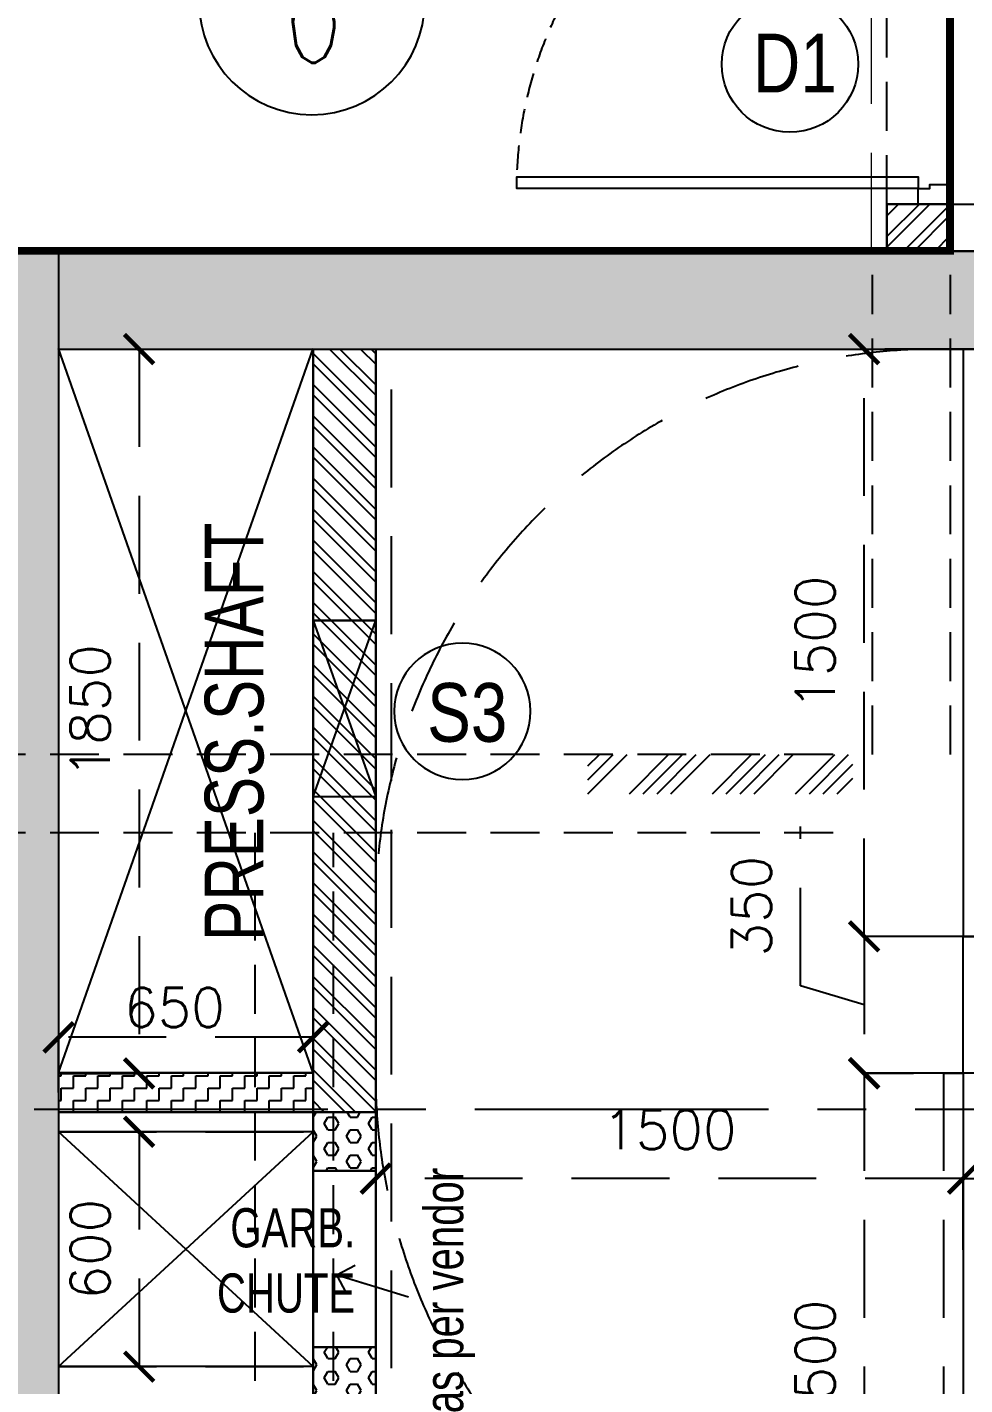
# Model space of a CAD drawing. Header units: millimetres. Extents: x 1135099 to 1230264, y -5736945 to -5695799.
# Drawn here: x 1196851 to 1199245, y -5718270 to -5714802 of the extents above; entities that cross this region are included whole.
import ezdxf
from ezdxf.enums import TextEntityAlignment as Align

# ---------------------------------------------------------------- set-up
doc = ezdxf.new("R2010")
doc.units = ezdxf.units.MM
doc.header["$LTSCALE"] = 1000
doc.header["$MEASUREMENT"] = 0
for name, pattern in [('$0$( Hidden )', [0.375, 0.25, -0.125]), ('3BHK-A$0$$1$HIDDEN', [0.375, 0.25, -0.125]), ('3BHK-A$0$AUDIT_D_120904163729-0', [0]), ('3BHK-A$0$HIDDEN', [0.375, 0.25, -0.125]), ('AUDIT_D_120904163729-0', [0]), ('T8 - TYPICAL FLOOR CORE$0$AUDIT_D_120904163729-0', [0]), ('T8 - TYPICAL FLOOR CORE$0$DASHED2', [0.375, 0.25, -0.125]), ('T8 - TYPICAL FLOOR CORE$0$HIDDEN', [0.375, 0.25, -0.125]), ('T8 - TYPICAL FLOOR CORE$0$T8 - TYPICAL FLOOR CORE$0$T10-TYPICAL FLOOR CORE$0$HIDDEN', [0.375, 0.25, -0.125]), ('T8(T9 IS SIMILAR) - DIMENSION & TEXTING$0$HIDDEN', [0.375, 0.25, -0.125]), ('T8(T9 IS SIMILAR)$0$$0$HIDDEN', [0.375, 0.25, -0.125]), ('T8(T9 IS SIMILAR)$0$HIDDEN', [0.375, 0.25, -0.125]), ('T8_REFUGE COLUMNS$0$CENTER2', [1.125, 0.75, -0.125, 0.125, -0.125])]:
    doc.linetypes.add(name, pattern=pattern)
doc.layers.get('0').update_dxf_attribs({"linetype": 'AUDIT_D_120904163729-0'})
for name, color, linetype in [('$0$a-beam 2', 50, 'Continuous'), ('3BHK-A$0$$0$A-DOOR-FULL', 2, 'Continuous'), ('3BHK-A$0$A-HATCH -160', 251, '3BHK-A$0$AUDIT_D_120904163729-0'), ('3BHK-A$0$CUT-OUT', 49, 'Continuous'), ('T8 - TYPICAL FLOOR CORE$0$A-DIMENSIONS', 2, 'T8 - TYPICAL FLOOR CORE$0$HIDDEN'), ('T8 - TYPICAL FLOOR CORE$0$A-FINISHED STAIRS', 1, 'Continuous'), ('T8 - TYPICAL FLOOR CORE$0$A-FLAT NOS.', 7, 'Continuous'), ('T8 - TYPICAL FLOOR CORE$0$A-HATCH -160', 251, 'T8 - TYPICAL FLOOR CORE$0$AUDIT_D_120904163729-0'), ('T8 - TYPICAL FLOOR CORE$0$A-RSP DOOR NO', 4, 'Continuous'), ('T8 - TYPICAL FLOOR CORE$0$A-UNFINISHED STAIRS', 30, 'T8 - TYPICAL FLOOR CORE$0$DASHED2'), ('T8 - TYPICAL FLOOR CORE$0$a-window-no', 125, 'Continuous'), ('T8 - TYPICAL FLOOR CORE$0$A_rail', 253, 'Continuous'), ('T8 - TYPICAL FLOOR CORE$0$HATCH', 8, 'Continuous'), ('T8 - TYPICAL FLOOR CORE$0$STRUC DIM', 30, 'Continuous'), ('T8 - TYPICAL FLOOR CORE$0$T8 - TYPICAL FLOOR CORE$0$CUT-OUT', 49, 'Continuous'), ('T8 - TYPICAL FLOOR CORE$0$T8 - TYPICAL FLOOR CORE$0$T10-TYPICAL FLOOR CORE$0$A-SLAB SUNK-AC LEDGES', 251, 'T8 - TYPICAL FLOOR CORE$0$T8 - TYPICAL FLOOR CORE$0$T10-TYPICAL FLOOR CORE$0$HIDDEN'), ('T8(T9 IS SIMILAR) - DIMENSION & TEXTING$0$A-DIMENSIONS', 2, 'T8(T9 IS SIMILAR) - DIMENSION & TEXTING$0$HIDDEN'), ('T8(T9 IS SIMILAR) - DIMENSION & TEXTING$1$a-window-no', 125, 'Continuous'), ('T8(T9 IS SIMILAR)$0$S-BEAM', 20, 'T8(T9 IS SIMILAR)$0$$0$HIDDEN'), ('T8_REFUGE COLUMNS$0$A-CENTERLINE', 193, 'T8_REFUGE COLUMNS$0$CENTER2'), ('T8_REFUGE COLUMNS$1$A-RCC COLS', 3, 'Continuous'), ('T8_TYPICAL COLUMNS$0$A-RCC COLS', 3, 'Continuous')]:
    doc.layers.add(name, color=color, linetype=linetype)
for name, color, linetype, lineweight in [('3BHK-A$0$$1$A-WALL- 160', 6, 'Continuous', 30), ('T8 - TYPICAL FLOOR CORE$0$T8 - TYPICAL FLOOR CORE$0$A-WALL- 160', 6, 'Continuous', 30), ('T8 - TYPICAL FLOOR CORE$0$T8 - TYPICAL FLOOR CORE$0$D&W', 8, 'Continuous', 25), ('T8 - TYPICAL FLOOR CORE$0$T8 - TYPICAL FLOOR CORE$1$a-Text', 4, 'Continuous', 0), ('T8(T9 IS SIMILAR)$0$D&W', 8, 'Continuous', 25), ('T8(T9 IS SIMILAR)$0$SCPL BEAM', 191, 'T8(T9 IS SIMILAR)$0$$0$HIDDEN', 13)]:
    doc.layers.add(name, color=color, linetype=linetype, lineweight=lineweight)
doc.layers.add('A-RERA CARPET AREA', color=30, linetype='Continuous', plot=False)
doc.layers.add('T8_REFUGE COLUMNS$1$COL-HATCH', color=7, linetype='Continuous', lineweight=25, true_color=0xa3a3a3)
doc.styles.add('T8 - TYPICAL FLOOR CORE$0$DIM150', font='SIMPLEX.shx', dxfattribs={"width": 0.6})
doc.styles.add('T8 - TYPICAL FLOOR CORE$0$LODHA STANDERD', font='sanss___.ttf')
doc.styles.add('T8 - TYPICAL FLOOR CORE$0$Romans 1', font='romans.shx', dxfattribs={"height": 100})
doc.styles.add('T8 - TYPICAL FLOOR CORE$0$T8 - TYPICAL FLOOR CORE$1$ARIAL ARROW', font='swisscl.ttf')
doc.styles.add('T8(T9 IS SIMILAR) - DIMENSION & TEXTING$0$Romans 1', font='romans.shx', dxfattribs={"height": 100})
doc.styles.add('T8(T9 IS SIMILAR) - DIMENSION & TEXTING$1$LODHA STANDERD', font='sanss___.ttf')
doc.dimstyles.new('T8 - TYPICAL FLOOR CORE$0$ALPINE S', dxfattribs={"dimscale": 0, "dimtxt": 100, "dimasz": 75, "dimexe": 0, "dimexo": 0, "dimgap": 75, "dimtad": 1, "dimdec": 0, "dimzin": 0, "dimdsep": 46, "dimtxsty": 'T8 - TYPICAL FLOOR CORE$0$Romans 1', "dimblk": 'T8 - TYPICAL FLOOR CORE$0$_ArchTick', "dimcen": 0.09, "dimclrd": 256, "dimclre": 256, "dimclrt": 7, "dimadec": 0, "dimazin": 0, "dimtfac": 1, "dimtdec": 0, "dimtofl": 0, "dimtmove": 1, "dimatfit": 0, "dimldrblk": 'T8 - TYPICAL FLOOR CORE$0$_Open90', "dimfxl": 1, "dimtolj": 1, "dimtzin": 0, "dimarcsym": 0})
doc.dimstyles.new('T8(T9 IS SIMILAR) - DIMENSION & TEXTING$0$ALPINE S', dxfattribs={"dimscale": 0, "dimtxt": 100, "dimasz": 75, "dimexe": 0, "dimexo": 0, "dimgap": 75, "dimtad": 1, "dimdec": 0, "dimzin": 0, "dimdsep": 46, "dimtxsty": 'T8(T9 IS SIMILAR) - DIMENSION & TEXTING$0$Romans 1', "dimblk": 'T8(T9 IS SIMILAR) - DIMENSION & TEXTING$0$_ArchTick', "dimcen": 0.09, "dimclrd": 256, "dimclre": 256, "dimclrt": 7, "dimadec": 0, "dimazin": 0, "dimtfac": 1, "dimtdec": 0, "dimtofl": 0, "dimtmove": 1, "dimatfit": 0, "dimldrblk": 'T8(T9 IS SIMILAR) - DIMENSION & TEXTING$0$_Open90', "dimfxl": 1, "dimtolj": 1, "dimtzin": 0, "dimarcsym": 0})

# ---------------------------------------------------------------- blocks, each defined once
blk = doc.blocks.new('$0$A$C76D3746F')
at = {"layer": '$0$a-beam 2', "color": 8, "linetype": '$0$( Hidden )', "ltscale": 0.5}
for p, q in [((-14376.2, -6074.7, -0.1), (-14376.2, -4849.8, 0.2)), ((-14176.2, -6074.7, -0.1), (-14176.2, -4849.8, 0.2)), ((-14076.2, -6074.8, -0.1), (-9299.9, -6074.8)), ((-14076.2, -6274.8, -0.1), (-9299.9, -6274.8)), ((-12799.9, -8424.5, -0.1), (-12799.9, -6274.8, -0.1)), ((-12599.9, -8424.5, -0.1), (-12599.9, -6274.8, -0.1))]:
    blk.add_line(p, q, dxfattribs=at)
blk = doc.blocks.new('T8(T9 IS SIMILAR) - DIMENSION & TEXTING$1$WINDOW TAG')
at = {"layer": 'T8(T9 IS SIMILAR) - DIMENSION & TEXTING$1$a-window-no'}
blk.add_circle((0, 0), 174.1, dxfattribs=at)
at = {"layer": 'T8(T9 IS SIMILAR) - DIMENSION & TEXTING$1$a-window-no', "style": 'T8(T9 IS SIMILAR) - DIMENSION & TEXTING$1$LODHA STANDERD'}
blk.add_attdef('WINDOW', text='', height=150, dxfattribs=at).set_placement((11.3, 2.8), align=Align.MIDDLE_CENTER)
blk = doc.blocks.new('T8(T9 IS SIMILAR) - DIMENSION & TEXTING$0$_ArchTick')
at = {"color": 0, "linetype": 'ByBlock', "const_width": 0.15}
blk.add_lwpolyline([(-0.5, -0.5), (0.5, 0.5)], dxfattribs=at)
blk = doc.blocks.new('*D275')
at = {"layer": 'T8(T9 IS SIMILAR) - DIMENSION & TEXTING$0$A-DIMENSIONS', "lineweight": -2, "transparency": 16777216}
for p, q in [((1199586.4, -5715236.2), (1199586.4, -5714843.3)), ((1199323.9, -5715255), (1199323.9, -5715180)), ((1199323.9, -5715314.9), (1199586.4, -5715236.2)), ((1199323.9, -5715255), (1199323.9, -5715374.9)), ((1199323.9, -5715374.9), (1199323.9, -5715449.9))]:
    blk.add_line(p, q, dxfattribs=at)
at = {"layer": 'T8(T9 IS SIMILAR) - DIMENSION & TEXTING$0$A-DIMENSIONS', "linetype": 'T8(T9 IS SIMILAR) - DIMENSION & TEXTING$0$HIDDEN', "lineweight": -2, "transparency": 16777216}
for p, q in [((1199047.4, -5715255), (1199323.9, -5715255)), ((1199047.4, -5715374.9), (1199323.9, -5715374.9))]:
    blk.add_line(p, q, dxfattribs=at)
at = {"layer": 'T8(T9 IS SIMILAR) - DIMENSION & TEXTING$0$A-DIMENSIONS', "linetype": 'ByBlock', "lineweight": -2, "transparency": 16777216, "xscale": 75, "yscale": 75, "zscale": 75}
for p, rotation in [((1199323.9, -5715255), 270), ((1199323.9, -5715374.9), 90)]:
    blk.add_blockref('T8(T9 IS SIMILAR) - DIMENSION & TEXTING$0$_ArchTick', p, dxfattribs=dict(at, rotation=rotation))
at = {"layer": 'T8(T9 IS SIMILAR) - DIMENSION & TEXTING$0$A-DIMENSIONS', "color": 7, "linetype": 'ByBlock', "transparency": 16777216, "insert": (1199461.4, -5715039.8), "char_height": 100, "attachment_point": 5, "rotation": 90, "style": 'T8(T9 IS SIMILAR) - DIMENSION & TEXTING$0$Romans 1'}
blk.add_mtext('\\A1;120', dxfattribs=at)
blk = doc.blocks.new('T8(T9 IS SIMILAR) - DIMENSION & TEXTING$0$_Open90')
at = {"color": 0, "linetype": 'ByBlock', "lineweight": -2}
for p, q in [((-0.5, 0.5), (0, 0)), ((0, 0), (-1, 0)), ((0, 0), (-0.5, -0.5))]:
    blk.add_line(p, q, dxfattribs=at)
blk = doc.blocks.new('T8_REFUGE COLUMNS')
at = {"layer": 'T8_REFUGE COLUMNS$1$COL-HATCH', "linetype": 'ByBlock'}
h = blk.add_hatch(color=256, dxfattribs=at)
h.dxf.hatch_style = 1
h.paths.add_polyline_path([(1196682.1, -5715374.9), (1196932.1, -5715374.9), (1196932.1, -5719609.9), (1196682.1, -5719609.9)])
h = blk.add_hatch(color=256, dxfattribs=at)
h.dxf.hatch_style = 1
h.paths.add_polyline_path([(1196932.1, -5715624.9), (1203832.1, -5715624.9), (1203832.1, -5715374.9), (1196932.1, -5715374.9)])
at = {"layer": 'T8_REFUGE COLUMNS$0$A-CENTERLINE'}
blk.add_line((1223494.9, -5717567.4), (1182495.9, -5717567.4), dxfattribs=at)
at = {"layer": 'T8_REFUGE COLUMNS$1$A-RCC COLS', "linetype": 'ByBlock'}
for points in [[(1196682.1, -5715374.9), (1196932.1, -5715374.9), (1196932.1, -5719609.9), (1196682.1, -5719609.9)], [(1196932.1, -5715624.9), (1203832.1, -5715624.9), (1203832.1, -5715374.9), (1196932.1, -5715374.9)]]:
    blk.add_lwpolyline(points, close=True, dxfattribs=at)
blk = doc.blocks.new('T8_TYPICAL COLUMNS')
at = {"layer": 'T8_TYPICAL COLUMNS$0$A-RCC COLS', "linetype": 'ByBlock'}
blk.add_blockref('T8_REFUGE COLUMNS', (0, 0), dxfattribs=at)
blk = doc.blocks.new('*U677')
for points in [[(0, 0), (0, 1025), (30, 1025), (30, 0)], [(-40, 0), (0, 0), (0, -30), (10, -30), (10, -80), (-40, -80)], [(1065, 0), (1025, 0), (1025, -30), (1015, -30), (1015, -80), (1065, -80)]]:
    blk.add_lwpolyline(points, close=True)
at = {"color": 0, "linetype": 'ByBlock', "ltscale": 0.25}
blk.add_arc((-1.5, -0.6), 1026.5, 0.0347, 87.627, dxfattribs=at)
blk = doc.blocks.new('3BHK-A')
at = {"layer": '3BHK-A$0$A-HATCH -160', "linetype": 'ByBlock'}
h = blk.add_hatch(dxfattribs=at)
h.set_pattern_fill('ANSI32', color=256, scale=150)
h.set_pattern_definition([(45, (-0.65, 934.464), (-39.77475644, 39.77475644), []), (45, (25.864, 934.464), (-39.77475644, 39.77475644), [])])
h.paths.add_polyline_path([(1199047.4, -5715373.6), (1199207.4, -5715373.6), (1199207.4, -5715253.8), (1199047.4, -5715253.8)])
at = {"layer": '3BHK-A$0$$1$A-WALL- 160', "linetype": 'ByBlock', "elevation": -0.5}
blk.add_lwpolyline([(1199207.4, -5715374.9), (1199207.4, -5715255), (1199047.4, -5715255), (1199047.4, -5715374.9)], dxfattribs=at)
at = {"layer": '3BHK-A$0$CUT-OUT', "linetype": '3BHK-A$0$HIDDEN', "ltscale": 0.5, "elevation": -0.5}
blk.add_lwpolyline([(1199207.4, -5715255), (1199047.4, -5715255), (1199047.4, -5714149.9), (1199207.4, -5714149.9)], close=True, dxfattribs=at)
at = {"layer": '3BHK-A$0$$0$A-DOOR-FULL', "linetype": '3BHK-A$0$$1$HIDDEN', "rotation": 90}
blk.add_blockref('*U677', (1199127.4, -5715214.9, -0.5), dxfattribs=at)
blk = doc.blocks.new('T8 - TYPICAL FLOOR CORE$0$_ArchTick')
at = {"color": 0, "linetype": 'ByBlock', "const_width": 0.15}
blk.add_lwpolyline([(-0.5, -0.5), (0.5, 0.5)], dxfattribs=at)
blk = doc.blocks.new('*D896')
at = {"layer": 'T8 - TYPICAL FLOOR CORE$0$A-DIMENSIONS', "linetype": 'T8 - TYPICAL FLOOR CORE$0$HIDDEN', "lineweight": -2, "transparency": 16777216}
for p, q in [((1197742.2, -5717924.3), (1197742.2, -5717743.8)), ((1199242.2, -5717925.3), (1199242.2, -5717743.8))]:
    blk.add_line(p, q, dxfattribs=at)
at = {"layer": 'T8 - TYPICAL FLOOR CORE$0$A-DIMENSIONS', "lineweight": -2, "transparency": 16777216}
blk.add_line((1199242.2, -5717743.8), (1197742.2, -5717743.8), dxfattribs=at)
at = {"layer": 'T8 - TYPICAL FLOOR CORE$0$A-DIMENSIONS', "linetype": 'ByBlock', "lineweight": -2, "transparency": 16777216, "xscale": 75, "yscale": 75, "zscale": 75, "rotation": 180}
blk.add_blockref('T8 - TYPICAL FLOOR CORE$0$_ArchTick', (1197742.2, -5717743.8), dxfattribs=at)
at = {"layer": 'T8 - TYPICAL FLOOR CORE$0$A-DIMENSIONS', "linetype": 'ByBlock', "lineweight": -2, "transparency": 16777216, "xscale": 75, "yscale": 75, "zscale": 75}
blk.add_blockref('T8 - TYPICAL FLOOR CORE$0$_ArchTick', (1199242.2, -5717743.8), dxfattribs=at)
at = {"layer": 'T8 - TYPICAL FLOOR CORE$0$A-DIMENSIONS', "color": 7, "linetype": 'ByBlock', "transparency": 16777216, "insert": (1198492.2, -5717618.8), "char_height": 100, "attachment_point": 5, "style": 'T8 - TYPICAL FLOOR CORE$0$Romans 1'}
blk.add_mtext('\\A1;1500', dxfattribs=at)
blk = doc.blocks.new('T8 - TYPICAL FLOOR CORE$0$_Open90')
at = {"color": 0, "linetype": 'ByBlock', "lineweight": -2}
for p, q in [((-0.5, 0.5), (0, 0)), ((0, 0), (-1, 0)), ((0, 0), (-0.5, -0.5))]:
    blk.add_line(p, q, dxfattribs=at)
blk = doc.blocks.new('*D911')
at = {"layer": 'T8 - TYPICAL FLOOR CORE$0$A-DIMENSIONS', "linetype": 'T8 - TYPICAL FLOOR CORE$0$HIDDEN', "lineweight": -2, "transparency": 16777216}
for p, q in [((1199242.2, -5717841.6), (1199242.2, -5717743.8)), ((1201242.2, -5717841.6), (1201242.2, -5717743.8))]:
    blk.add_line(p, q, dxfattribs=at)
at = {"layer": 'T8 - TYPICAL FLOOR CORE$0$A-DIMENSIONS', "lineweight": -2, "transparency": 16777216}
blk.add_line((1199242.2, -5717743.8), (1201242.2, -5717743.8), dxfattribs=at)
at = {"layer": 'T8 - TYPICAL FLOOR CORE$0$A-DIMENSIONS', "linetype": 'ByBlock', "lineweight": -2, "transparency": 16777216, "xscale": 75, "yscale": 75, "zscale": 75, "rotation": 180}
blk.add_blockref('T8 - TYPICAL FLOOR CORE$0$_ArchTick', (1199242.2, -5717743.8), dxfattribs=at)
at = {"layer": 'T8 - TYPICAL FLOOR CORE$0$A-DIMENSIONS', "linetype": 'ByBlock', "lineweight": -2, "transparency": 16777216, "xscale": 75, "yscale": 75, "zscale": 75}
blk.add_blockref('T8 - TYPICAL FLOOR CORE$0$_ArchTick', (1201242.2, -5717743.8), dxfattribs=at)
at = {"layer": 'T8 - TYPICAL FLOOR CORE$0$A-DIMENSIONS', "color": 7, "linetype": 'ByBlock', "transparency": 16777216, "insert": (1200242.2, -5717727.2), "char_height": 100, "attachment_point": 5, "style": 'T8 - TYPICAL FLOOR CORE$0$Romans 1'}
blk.add_mtext('\\A1;2000\\P9 EQ RISERS', dxfattribs=at)
blk = doc.blocks.new('*D912')
at = {"layer": 'T8 - TYPICAL FLOOR CORE$0$A-DIMENSIONS', "linetype": 'T8 - TYPICAL FLOOR CORE$0$HIDDEN', "lineweight": -2, "transparency": 16777216}
for p, q in [((1199292.2, -5715625), (1198989.4, -5715625)), ((1199292.2, -5717125), (1198989.4, -5717125))]:
    blk.add_line(p, q, dxfattribs=at)
at = {"layer": 'T8 - TYPICAL FLOOR CORE$0$A-DIMENSIONS', "lineweight": -2, "transparency": 16777216}
blk.add_line((1198989.4, -5717125), (1198989.4, -5715625), dxfattribs=at)
at = {"layer": 'T8 - TYPICAL FLOOR CORE$0$A-DIMENSIONS', "linetype": 'ByBlock', "lineweight": -2, "transparency": 16777216, "xscale": 75, "yscale": 75, "zscale": 75}
for p, rotation in [((1198989.4, -5715625), 90), ((1198989.4, -5717125), 270)]:
    blk.add_blockref('T8 - TYPICAL FLOOR CORE$0$_ArchTick', p, dxfattribs=dict(at, rotation=rotation))
at = {"layer": 'T8 - TYPICAL FLOOR CORE$0$A-DIMENSIONS', "color": 7, "linetype": 'ByBlock', "transparency": 16777216, "insert": (1198864.4, -5716375), "char_height": 100, "attachment_point": 5, "rotation": 90, "style": 'T8 - TYPICAL FLOOR CORE$0$Romans 1'}
blk.add_mtext('\\A1;1500', dxfattribs=at)
blk = doc.blocks.new('*D868')
at = {"layer": 'T8 - TYPICAL FLOOR CORE$0$A-DIMENSIONS', "linetype": 'T8 - TYPICAL FLOOR CORE$0$HIDDEN', "lineweight": -2, "transparency": 16777216}
for p, q in [((1199242.2, -5717474), (1198989.4, -5717474)), ((1199242.2, -5718974), (1198989.4, -5718974))]:
    blk.add_line(p, q, dxfattribs=at)
at = {"layer": 'T8 - TYPICAL FLOOR CORE$0$A-DIMENSIONS', "lineweight": -2, "transparency": 16777216}
blk.add_line((1198989.4, -5717474), (1198989.4, -5718974), dxfattribs=at)
at = {"layer": 'T8 - TYPICAL FLOOR CORE$0$A-DIMENSIONS', "linetype": 'ByBlock', "lineweight": -2, "transparency": 16777216, "xscale": 75, "yscale": 75, "zscale": 75}
for p, rotation in [((1198989.4, -5717474), 90), ((1198989.4, -5718974), 270)]:
    blk.add_blockref('T8 - TYPICAL FLOOR CORE$0$_ArchTick', p, dxfattribs=dict(at, rotation=rotation))
at = {"layer": 'T8 - TYPICAL FLOOR CORE$0$A-DIMENSIONS', "color": 7, "linetype": 'ByBlock', "transparency": 16777216, "insert": (1198864.4, -5718224), "char_height": 100, "attachment_point": 5, "rotation": 90, "style": 'T8 - TYPICAL FLOOR CORE$0$Romans 1'}
blk.add_mtext('\\A1;1500', dxfattribs=at)
blk = doc.blocks.new('*D869')
at = {"layer": 'T8 - TYPICAL FLOOR CORE$0$A-DIMENSIONS', "lineweight": -2, "transparency": 16777216}
for p, q in [((1198826.9, -5717251.3), (1198826.9, -5716844.1)), ((1198989.4, -5717125), (1198989.4, -5717050)), ((1198989.4, -5717125), (1198989.4, -5717475)), ((1198989.4, -5717300), (1198826.9, -5717251.3)), ((1198989.4, -5717475), (1198989.4, -5717550))]:
    blk.add_line(p, q, dxfattribs=at)
at = {"layer": 'T8 - TYPICAL FLOOR CORE$0$A-DIMENSIONS', "linetype": 'T8 - TYPICAL FLOOR CORE$0$HIDDEN', "lineweight": -2, "transparency": 16777216}
for p, q in [((1199140.8, -5717125), (1198989.4, -5717125)), ((1199115.8, -5717475), (1198989.4, -5717475))]:
    blk.add_line(p, q, dxfattribs=at)
at = {"layer": 'T8 - TYPICAL FLOOR CORE$0$A-DIMENSIONS', "linetype": 'ByBlock', "lineweight": -2, "transparency": 16777216, "xscale": 75, "yscale": 75, "zscale": 75}
for p, rotation in [((1198989.4, -5717125), 270), ((1198989.4, -5717475), 90)]:
    blk.add_blockref('T8 - TYPICAL FLOOR CORE$0$_ArchTick', p, dxfattribs=dict(at, rotation=rotation))
at = {"layer": 'T8 - TYPICAL FLOOR CORE$0$A-DIMENSIONS', "color": 7, "linetype": 'ByBlock', "transparency": 16777216, "insert": (1198701.9, -5717047.7), "char_height": 100, "attachment_point": 5, "rotation": 90, "style": 'T8 - TYPICAL FLOOR CORE$0$Romans 1'}
blk.add_mtext('\\A1;350', dxfattribs=at)
blk = doc.blocks.new('T8 - TYPICAL FLOOR CORE$0$Door-Tag')
at = {"layer": 'T8 - TYPICAL FLOOR CORE$0$A-RSP DOOR NO'}
blk.add_circle((0, 0.0009), 0.16, dxfattribs=at)
at = {"layer": 'T8 - TYPICAL FLOOR CORE$0$A-RSP DOOR NO', "style": 'T8 - TYPICAL FLOOR CORE$0$DIM150', "width": 0.6}
blk.add_attdef('DOOR-NO', text='', height=0.16, dxfattribs=at).set_placement((258.6178, 64.0008), align=Align.MIDDLE_CENTER)
blk = doc.blocks.new('*D862')
at = {"layer": 'T8 - TYPICAL FLOOR CORE$0$A-DIMENSIONS', "linetype": 'T8 - TYPICAL FLOOR CORE$0$HIDDEN', "lineweight": -2, "transparency": 16777216}
for p, q in [((1196932.3, -5717523.9), (1196932.3, -5717382.8)), ((1197582.2, -5717523.9), (1197582.2, -5717382.8))]:
    blk.add_line(p, q, dxfattribs=at)
at = {"layer": 'T8 - TYPICAL FLOOR CORE$0$A-DIMENSIONS', "lineweight": -2, "transparency": 16777216}
blk.add_line((1197582.2, -5717382.8), (1196932.3, -5717382.8), dxfattribs=at)
at = {"layer": 'T8 - TYPICAL FLOOR CORE$0$A-DIMENSIONS', "linetype": 'ByBlock', "lineweight": -2, "transparency": 16777216, "xscale": 75, "yscale": 75, "zscale": 75, "rotation": 180}
blk.add_blockref('T8 - TYPICAL FLOOR CORE$0$_ArchTick', (1196932.3, -5717382.8), dxfattribs=at)
at = {"layer": 'T8 - TYPICAL FLOOR CORE$0$A-DIMENSIONS', "linetype": 'ByBlock', "lineweight": -2, "transparency": 16777216, "xscale": 75, "yscale": 75, "zscale": 75}
blk.add_blockref('T8 - TYPICAL FLOOR CORE$0$_ArchTick', (1197582.2, -5717382.8), dxfattribs=at)
at = {"layer": 'T8 - TYPICAL FLOOR CORE$0$A-DIMENSIONS', "color": 7, "linetype": 'ByBlock', "transparency": 16777216, "insert": (1197228.2, -5717306.7), "char_height": 100, "attachment_point": 5, "style": 'T8 - TYPICAL FLOOR CORE$0$Romans 1'}
blk.add_mtext('\\A1;650', dxfattribs=at)
blk = doc.blocks.new('T8 - TYPICAL FLOOR CORE$0$WINDOW TAG')
at = {"layer": 'T8 - TYPICAL FLOOR CORE$0$a-window-no'}
blk.add_circle((0, 0), 174.1, dxfattribs=at)
at = {"layer": 'T8 - TYPICAL FLOOR CORE$0$a-window-no', "style": 'T8 - TYPICAL FLOOR CORE$0$LODHA STANDERD'}
blk.add_attdef('WINDOW', text='', height=150, dxfattribs=at).set_placement((11.3, 2.8), align=Align.MIDDLE_CENTER)
blk = doc.blocks.new('*D888')
at = {"layer": 'T8 - TYPICAL FLOOR CORE$0$A-DIMENSIONS', "linetype": 'T8 - TYPICAL FLOOR CORE$0$HIDDEN', "lineweight": -2, "transparency": 16777216}
for p, q in [((1196933, -5715624.9), (1197137.9, -5715624.9)), ((1196933, -5717474.9), (1197137.9, -5717474.9))]:
    blk.add_line(p, q, dxfattribs=at)
at = {"layer": 'T8 - TYPICAL FLOOR CORE$0$A-DIMENSIONS', "lineweight": -2, "transparency": 16777216}
blk.add_line((1197137.9, -5715624.9), (1197137.9, -5717474.9), dxfattribs=at)
at = {"layer": 'T8 - TYPICAL FLOOR CORE$0$A-DIMENSIONS', "linetype": 'ByBlock', "lineweight": -2, "transparency": 16777216, "xscale": 75, "yscale": 75, "zscale": 75}
for p, rotation in [((1197137.9, -5715624.9), 90), ((1197137.9, -5717474.9), 270)]:
    blk.add_blockref('T8 - TYPICAL FLOOR CORE$0$_ArchTick', p, dxfattribs=dict(at, rotation=rotation))
at = {"layer": 'T8 - TYPICAL FLOOR CORE$0$A-DIMENSIONS', "color": 7, "linetype": 'ByBlock', "transparency": 16777216, "insert": (1197012.9, -5716549.9), "char_height": 100, "attachment_point": 5, "rotation": 90, "style": 'T8 - TYPICAL FLOOR CORE$0$Romans 1'}
blk.add_mtext('\\A1;1850', dxfattribs=at)
blk = doc.blocks.new('*D889')
at = {"layer": 'T8 - TYPICAL FLOOR CORE$0$A-DIMENSIONS', "linetype": 'T8 - TYPICAL FLOOR CORE$0$HIDDEN', "lineweight": -2, "transparency": 16777216}
for p, q in [((1196933, -5717623.9), (1197137.9, -5717623.9)), ((1196933, -5718223.9), (1197137.9, -5718223.9))]:
    blk.add_line(p, q, dxfattribs=at)
at = {"layer": 'T8 - TYPICAL FLOOR CORE$0$A-DIMENSIONS', "lineweight": -2, "transparency": 16777216}
blk.add_line((1197137.9, -5717623.9), (1197137.9, -5718223.9), dxfattribs=at)
at = {"layer": 'T8 - TYPICAL FLOOR CORE$0$A-DIMENSIONS', "linetype": 'ByBlock', "lineweight": -2, "transparency": 16777216, "xscale": 75, "yscale": 75, "zscale": 75}
for p, rotation in [((1197137.9, -5717623.9), 90), ((1197137.9, -5718223.9), 270)]:
    blk.add_blockref('T8 - TYPICAL FLOOR CORE$0$_ArchTick', p, dxfattribs=dict(at, rotation=rotation))
at = {"layer": 'T8 - TYPICAL FLOOR CORE$0$A-DIMENSIONS', "color": 7, "linetype": 'ByBlock', "transparency": 16777216, "insert": (1197012.9, -5717923.9), "char_height": 100, "attachment_point": 5, "rotation": 90, "style": 'T8 - TYPICAL FLOOR CORE$0$Romans 1'}
blk.add_mtext('\\A1;600', dxfattribs=at)
blk = doc.blocks.new('T8(T9 IS SIMILAR) - DIMENSION & TEXTING')
at = {"layer": 'T8(T9 IS SIMILAR) - DIMENSION & TEXTING$1$a-window-no'}
ref = blk.add_blockref('T8(T9 IS SIMILAR) - DIMENSION & TEXTING$1$WINDOW TAG', (1198798.5, -5714897), dxfattribs=at)
ref.add_attrib('WINDOW', 'D1', dxfattribs={"height": 150, "style": 'T8(T9 IS SIMILAR) - DIMENSION & TEXTING$1$LODHA STANDERD', "width": 0.8}).set_placement((1198811.1, -5714894.2), align=Align.MIDDLE_CENTER)
at = {"layer": 'T8(T9 IS SIMILAR) - DIMENSION & TEXTING$0$A-DIMENSIONS', "linetype": 'ByBlock'}
dim = blk.add_linear_dim(base=(1199323.9, -5715374.9), p1=(1199047.4, -5715255, -0.5), p2=(1199047.4, -5715374.9, -0.5), angle=90, dimstyle='T8(T9 IS SIMILAR) - DIMENSION & TEXTING$0$ALPINE S', override={"dimscale": 1, "dimfxl": 5, "dimarcsym": 1}, dxfattribs=at)
dim.commit()
dim.dimension.update_dxf_attribs({"geometry": '*D275', "text_midpoint": (1199461.4, -5715161.2)})
blk = doc.blocks.new('T8 - TYPICAL FLOOR CORE')
at = {"layer": 'T8 - TYPICAL FLOOR CORE$0$A-HATCH -160', "linetype": 'ByBlock'}
h = blk.add_hatch(dxfattribs=at)
h.set_pattern_fill('ZIGZAG', color=256, scale=250)
h.set_pattern_definition([(9e-15, (5e-08, 50), (31.25, 31.25), [31.25, -31.25]), (90, (31.25, 50), (-31.25, 31.25), [31.25, -31.25])])
h.paths.add_polyline_path([(1196932.3, -5717473.9), (1197582.2, -5717473.9), (1197582.2, -5717573.9), (1196932.3, -5717573.9)])
at = {"layer": 'T8 - TYPICAL FLOOR CORE$0$T8 - TYPICAL FLOOR CORE$0$T10-TYPICAL FLOOR CORE$0$A-SLAB SUNK-AC LEDGES', "linetype": 'ByBlock'}
h = blk.add_hatch(dxfattribs=at)
h.set_pattern_fill('ANSI32', color=256, scale=150)
h.set_pattern_definition([(135, (1196133.07, -5692975.044), (-39.77476, -39.77476), []), (135, (1196133.07, -5692948.53), (-39.77476, -39.77476), [])])
h.paths.add_polyline_path([(1197742.2, -5717573.9), (1197742.2, -5715624.9), (1197582.2, -5715624.9), (1197582.2, -5717573.9)])
h.paths.add_polyline_path([(1197742.2, -5717573.9), (1197582.2, -5717573.9), (1197582.2, -5717573.9), (1197742.2, -5717573.9)])
h.paths.add_polyline_path([(1197582.2, -5717573.9), (1197742.2, -5717573.9), (1197742.2, -5717573.9), (1197582.2, -5717573.9)])
h.paths.add_polyline_path([(1197700.4, -5717573.9), (1197742.2, -5717573.9)], flags=16)
h = blk.add_hatch(dxfattribs=at)
h.set_pattern_fill('HEX', color=256, scale=150)
h.paths.add_polyline_path([(1197582.2, -5717573.9), (1197742.2, -5717573.9), (1197742.2, -5717723.9), (1197582.2, -5717723.9)])
h.paths.add_polyline_path([(1197582.2, -5718173.9), (1197742.2, -5718173.9), (1197742.2, -5718448.9), (1197582.2, -5718448.9)])
h.paths.add_polyline_path([(1197582.2, -5718898.9), (1197742.2, -5718898.9), (1197742.2, -5718974.9), (1197582.2, -5718974.9)])
at = {"layer": 'T8 - TYPICAL FLOOR CORE$0$A-FINISHED STAIRS'}
for p, q in [((1199242.2, -5715625), (1199242.2, -5717125)), ((1199242.2, -5717474), (1199242.2, -5718974))]:
    blk.add_line(p, q, dxfattribs=at)
at = {"layer": 'T8 - TYPICAL FLOOR CORE$0$A-UNFINISHED STAIRS', "linetype": 'T8 - TYPICAL FLOOR CORE$0$HIDDEN'}
for q in [(1199192.2, -5718974), (1199242.2, -5717474)]:
    blk.add_line((1199192.2, -5717474), q, dxfattribs=at)
at = {"layer": 'T8 - TYPICAL FLOOR CORE$0$A_rail'}
blk.add_lwpolyline([(1199242.2, -5717125), (1201242.2, -5717125), (1201242.2, -5717474), (1199242.2, -5717474)], close=True, dxfattribs=at)
at = {"layer": 'T8 - TYPICAL FLOOR CORE$0$HATCH', "linetype": 'T8 - TYPICAL FLOOR CORE$0$HIDDEN'}
for centre, radius, start, end in [((1199173.5, -5717056.6), 1431.8, 89.2505, 181.4912), ((1199242.9, -5717472.1), 1501.7, 182.0704, 269.9715)]:
    blk.add_arc(centre, radius, start, end, dxfattribs=at)
at = {"layer": 'T8 - TYPICAL FLOOR CORE$0$STRUC DIM'}
for p, q in [((1197582.2, -5717723.9), (1197742.2, -5717723.9)), ((1197582.2, -5718173.9), (1197742.2, -5718173.9))]:
    blk.add_line(p, q, dxfattribs=at)
at = {"layer": 'T8 - TYPICAL FLOOR CORE$0$T8 - TYPICAL FLOOR CORE$0$A-WALL- 160', "linetype": 'ByBlock'}
for p, q in [((1197582.2, -5717723.9), (1197582.2, -5715623.1)), ((1197742.2, -5717723.9), (1197742.2, -5715623.1)), ((1197582.2, -5717473.9), (1196932.3, -5717473.9)), ((1197582.2, -5717473.9), (1196932.3, -5717473.9)), ((1197582.2, -5717573.9), (1196932.3, -5717573.9)), ((1197582.2, -5717573.9), (1197742.2, -5717573.9, -0.4))]:
    blk.add_line(p, q, dxfattribs=at)
for points in [[(1197742.2, -5718973.9), (1197582.2, -5718973.9), (1197582.2, -5717723.9), (1197742.2, -5717723.9)], [(1197582.2, -5718173.9), (1197742.2, -5718173.9), (1197742.2, -5717723.9), (1197582.2, -5717723.9)]]:
    blk.add_lwpolyline(points, close=True, dxfattribs=at)
at = {"layer": 'T8 - TYPICAL FLOOR CORE$0$T8 - TYPICAL FLOOR CORE$0$CUT-OUT'}
for p, q in [((1197582.2, -5717473.9), (1196932.3, -5715623.1)), ((1196932.3, -5717473.9), (1197582.2, -5715623.1)), ((1197582.2, -5717623.9), (1196932.3, -5717623.9)), ((1197582.2, -5718223.9), (1196932.3, -5717623.9)), ((1196932.3, -5718223.9), (1197582.2, -5717623.9)), ((1197582.2, -5718223.9), (1196932.3, -5717623.9)), ((1196932.3, -5718223.9), (1197582.2, -5717623.9)), ((1197582.2, -5718223.9), (1196932.3, -5718223.9))]:
    blk.add_line(p, q, dxfattribs=at)
at = {"layer": 'T8 - TYPICAL FLOOR CORE$0$T8 - TYPICAL FLOOR CORE$0$D&W', "linetype": 'ByBlock'}
for points in [[(1197582.2, -5716318.5), (1197742.2, -5716318.5), (1197742.2, -5716768.5), (1197582.2, -5716768.5)], [(1197582.2, -5716768.5), (1197742.2, -5716318.5), (1197582.2, -5716318.5), (1197742.2, -5716768.5)]]:
    blk.add_lwpolyline(points, close=True, dxfattribs=at)
at = {"layer": 'T8 - TYPICAL FLOOR CORE$0$A-FLAT NOS.'}
ref = blk.add_blockref('T8 - TYPICAL FLOOR CORE$0$Door-Tag', (1197579, -5714736.7), dxfattribs=dict(at, xscale=-1800, yscale=1800, zscale=1800, rotation=180))
ref.add_attrib('DOOR-NO', '6', dxfattribs={"layer": 'T8 - TYPICAL FLOOR CORE$0$A-RSP DOOR NO', "height": 315, "style": 'T8 - TYPICAL FLOOR CORE$0$DIM150', "width": 0.6}).set_placement((1197579, -5714736.7), align=Align.MIDDLE_CENTER)
at = {"layer": 'T8 - TYPICAL FLOOR CORE$0$a-window-no'}
ref = blk.add_blockref('T8 - TYPICAL FLOOR CORE$0$WINDOW TAG', (1197963.2, -5716550.1), dxfattribs=dict(at, xscale=-1, rotation=180))
ref.add_attrib('WINDOW', 'S3', dxfattribs={"height": 150, "style": 'T8 - TYPICAL FLOOR CORE$0$LODHA STANDERD', "width": 0.8}).set_placement((1197975.8, -5716552.9), align=Align.MIDDLE_CENTER)
at = {"layer": 'T8 - TYPICAL FLOOR CORE$0$T8 - TYPICAL FLOOR CORE$1$a-Text', "linetype": 'ByBlock', "attachment_point": 9, "rotation": 90, "style": 'T8 - TYPICAL FLOOR CORE$0$T8 - TYPICAL FLOOR CORE$1$ARIAL ARROW'}
for s, insert, char_height, width in [('PRESS.SHAFT', (1197457.5, -5716068.5, 0.4), 150, 871.633), ('as per vendor', (1197995.7, -5717716.2, 0.6), 100, 1179.938)]:
    blk.add_mtext(s, dxfattribs=dict(at, insert=insert, char_height=char_height, width=width))
at = {"layer": 'T8 - TYPICAL FLOOR CORE$0$T8 - TYPICAL FLOOR CORE$1$a-Text', "linetype": 'ByBlock', "insert": (1197689.7, -5718087.4), "char_height": 100, "width": 616.956, "attachment_point": 9, "style": 'T8 - TYPICAL FLOOR CORE$0$T8 - TYPICAL FLOOR CORE$1$ARIAL ARROW'}
blk.add_mtext('GARB.\\PCHUTE', dxfattribs=at)
at = {"layer": 'T8 - TYPICAL FLOOR CORE$0$A-DIMENSIONS', "linetype": 'ByBlock'}
for base, p1, p2, override, picture, middle in [((1197137.9, -5717474.9), (1196933, -5715624.9), (1196933, -5717474.9), {"dimscale": 1, "dimtxt": 200, "dimfxl": 5, "dimarcsym": 1}, '*D888', (1197012.9, -5716549.9)), ((1198989.4, -5715625), (1199292.2, -5717125), (1199292.2, -5715625), {"dimscale": 1, "dimfxl": 5, "dimarcsym": 1}, '*D912', (1198864.4, -5716375)), ((1198989.4, -5717475), (1199140.8, -5717125), (1199115.8, -5717475), {"dimscale": 1, "dimfxl": 5, "dimarcsym": 1}, '*D869', (1198701.9, -5717176.3)), ((1198989.4, -5718974), (1199242.2, -5717474), (1199242.2, -5718974), {"dimscale": 1, "dimfxl": 5, "dimarcsym": 1}, '*D868', (1198864.4, -5718224)), ((1197137.9, -5718223.9), (1196933, -5717623.9), (1196933, -5718223.9, 0), {"dimscale": 1, "dimtxt": 200, "dimfxl": 5, "dimarcsym": 1}, '*D889', (1197012.9, -5717923.9))]:
    dim = blk.add_linear_dim(base=base, p1=p1, p2=p2, angle=90, dimstyle='T8 - TYPICAL FLOOR CORE$0$ALPINE S', override=override, dxfattribs=at)
    dim.commit()
    dim.dimension.update_dxf_attribs({"geometry": picture, "text_midpoint": middle})
dim = blk.add_linear_dim(base=(1196932.3, -5717382.8), p1=(1197582.2, -5717523.9), p2=(1196932.3, -5717523.9), dimstyle='T8 - TYPICAL FLOOR CORE$0$ALPINE S', override={"dimscale": 1, "dimtxt": 200, "dimfxl": 5, "dimarcsym": 1}, dxfattribs=at)
dim.commit()
dim.dimension.update_dxf_attribs({"geometry": '*D862', "text_midpoint": (1197228.2, -5717431.7), "dimtype": 128})
dim = blk.add_linear_dim(base=(1201242.2, -5717743.8), p1=(1199242.2, -5717841.6), p2=(1201242.2, -5717841.6), text='<>\\P9 EQ RISERS', dimstyle='T8 - TYPICAL FLOOR CORE$0$ALPINE S', override={"dimscale": 1, "dimfxl": 5, "dimarcsym": 1}, dxfattribs=at)
dim.commit()
dim.dimension.update_dxf_attribs({"geometry": '*D911', "text_midpoint": (1200242.2, -5717940.3), "dimtype": 128})
dim = blk.add_linear_dim(base=(1197742.2, -5717743.8), p1=(1199242.2, -5717925.3), p2=(1197742.2, -5717924.3), dimstyle='T8 - TYPICAL FLOOR CORE$0$ALPINE S', override={"dimscale": 1, "dimfxl": 5, "dimarcsym": 1}, dxfattribs=at)
dim.commit()
dim.dimension.update_dxf_attribs({"geometry": '*D896', "text_midpoint": (1198492.2, -5717618.8)})
blk.add_leader([(1197642.8, -5717989.3), (1197825.6, -5718045.7)], dimstyle='T8 - TYPICAL FLOOR CORE$0$ALPINE S', override={"dimscale": 1, "dimfxl": 5, "dimarcsym": 1}, dxfattribs=at)
blk = doc.blocks.new('T8(T9 IS SIMILAR)')
at = {"layer": 'T8(T9 IS SIMILAR)$0$D&W', "linetype": 'ByBlock'}
blk.add_blockref('3BHK-A', (0, 0), dxfattribs=at)
blk.add_blockref('T8 - TYPICAL FLOOR CORE', (0, 0), dxfattribs=at)
at = {"layer": 'T8(T9 IS SIMILAR)$0$S-BEAM'}
for p, q in [((1197582.2, -5718973.9), (1197582.2, -5715626.4, -0.1)), ((1197782.2, -5718978.1, 0), (1197782.2, -5715626.4, -0.1)), ((1196932.3, -5717473.9), (1197582.2, -5717474, 0.4)), ((1196932.3, -5717623.9), (1197582.2, -5717624, 0.4)), ((1196932.3, -5718223.9), (1197582.2, -5718224, 0.4))]:
    blk.add_line(p, q, dxfattribs=at)
at = {"layer": 'T8(T9 IS SIMILAR)$0$SCPL BEAM', "linetype": 'T8(T9 IS SIMILAR)$0$HIDDEN'}
for p, q in [((1199008.3, -5715373.7, 0), (1199008.3, -5714148.6, 0)), ((1199208.3, -5715373.7, 0), (1199208.3, -5714148.6, 0))]:
    blk.add_line(p, q, dxfattribs=at)
at = {"layer": 'T8(T9 IS SIMILAR)$0$D&W', "linetype": 'ByBlock'}
blk.add_blockref('T8_TYPICAL COLUMNS', (0, 0), dxfattribs=at)

msp = doc.modelspace()

# ---------------------------------------------------------------- hatches: boundary and pattern name
at = {"layer": '$0$a-beam 2', "linetype": '$0$( Hidden )', "ltscale": 0.5}
h = msp.add_hatch(dxfattribs=at)
h.set_pattern_fill('ANSI34', color=8, scale=200)
h.set_pattern_definition([(45, (2639.41, -1035.8), (-106.066017, 106.066017), []), (45, (2674.77, -1035.8), (-106.066017, 106.066017), []), (45, (2710.12, -1035.8), (-106.066017, 106.066017), []), (45, (2745.48, -1035.8), (-106.066017, 106.066017), [])])
h.paths.add_polyline_path([(1198282.6, -5716760.5), (1198958.9, -5716760.5), (1198958.9, -5716660.5), (1198282.6, -5716660.5)])
h.paths.add_polyline_path([(1196532.6, -5716760.5), (1194132.6, -5716760.5), (1194132.6, -5716660.5), (1196532.6, -5716660.5)])
h.paths.add_polyline_path([(1194857.5, -5715335.4), (1194857.5, -5715435.4), (1193882.5, -5715435.4), (1193882.5, -5715335.5)])
h.paths.add_polyline_path([(1185782.7, -5714535.5), (1185182.8, -5714535.5), (1185182.8, -5714435.5), (1185782.7, -5714435.5)])
h.paths.add_polyline_path([(1186532.7, -5711985.5), (1186632.7, -5711985.5), (1186632.7, -5714535.5), (1186532.7, -5714535.5)])
h.paths.add_polyline_path([(1189032.8, -5715435.5), (1189032.8, -5715335.5), (1188712.7, -5715335.5), (1188712.7, -5716035.5), (1186632.7, -5716035.5), (1186632.7, -5715335.5), (1186532.7, -5715335.5), (1186532.7, -5716035.5), (1185182.8, -5716035.5), (1185182.8, -5716135.5), (1186532.7, -5716135.5), (1186532.7, -5716835.5), (1186632.7, -5716835.5), (1186632.7, -5716135.5), (1188712.7, -5716135.5), (1188712.7, -5716835.5), (1189032.8, -5716835.5), (1189032.8, -5716735.5), (1188812.7, -5716735.5), (1188812.7, -5715435.5)])
h.paths.add_polyline_path([(1186532.7, -5717585.5), (1186632.7, -5717585.5), (1186632.7, -5718685.5), (1186532.7, -5718685.5)])
h.paths.add_polyline_path([(1186632.7, -5710585.6), (1186632.7, -5710685.7), (1186632.7, -5710685.7), (1186632.7, -5710585.6)])

# ---------------------------------------------------------------- linework, layer by layer
at = {"layer": 'A-RERA CARPET AREA', "const_width": 20, "elevation": 0.6}
msp.add_lwpolyline([(1185182.8, -5710698.3), (1185182.8, -5717398.5), (1186632.8, -5717398.6), (1186632.7, -5719523.5), (1189932.7, -5719523.5), (1189932.7, -5717573.5), (1194182.6, -5717573.5), (1194182.6, -5718598.6), (1196682.3, -5718598.9), (1196682.2, -5715374), (1199207.4, -5715374), (1199207.4, -5714273.5)], dxfattribs=at)

# ---------------------------------------------------------------- block references
at = {"layer": '$0$a-beam 2', "linetype": 'ByBlock', "xscale": -1}
msp.add_blockref('$0$A$C76D3746F', (1184832.7, -5710585.7, 0.1), dxfattribs=at)

# ---------------------------------------------------------------- next in the draw order: block references
at = {"linetype": 'ByBlock'}
msp.add_blockref('T8(T9 IS SIMILAR)', (-1.4, 0.2, -0.6), dxfattribs=at)

# ---------------------------------------------------------------- next in the draw order: block references
msp.add_blockref('T8(T9 IS SIMILAR) - DIMENSION & TEXTING', (0, 0), dxfattribs=at)

doc.saveas('drawing.dxf')
